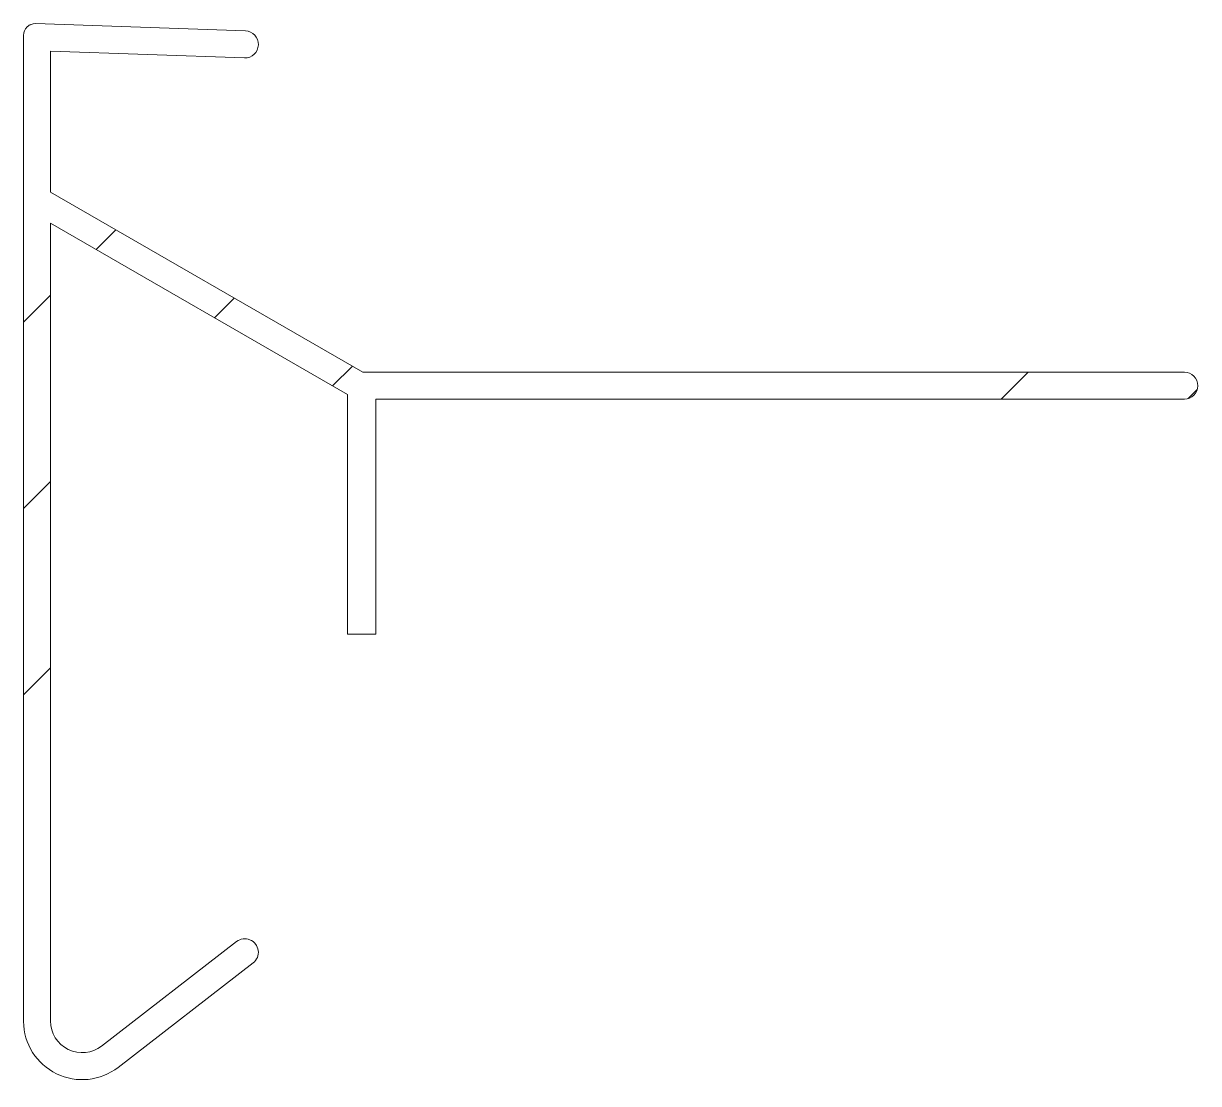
# Model space of a CAD drawing. Header units: metres. Extents: x -14.6 to 35.4, y -29.1 to 16.
import ezdxf

# ---------------------------------------------------------------- set-up
doc = ezdxf.new("R2010")
doc.units = ezdxf.units.M
doc.layers.add('A-DETL-GENF', color=92, linetype='Continuous', lineweight=18)

# ---------------------------------------------------------------- blocks, each defined once
blk = doc.blocks.new('41 roval clasic plus - Roval 145300-353732-00_0 Basismaterialen')
at = {"layer": 'A-DETL-GENF', "lineweight": 13}
h = blk.add_hatch(dxfattribs=at)
h.set_pattern_fill('FP_13', color=256, style=0, pattern_type=2)
h.set_pattern_definition([(45, (13624.73, 2319.533), (-22.45064, 22.45064), []), (45, (13632.667, 2319.533), (0, 44.90128), []), (45, (13616.792, 2319.533), (0, 44.90128), [])])
h.paths.add_polyline_path([(-12.291, -28.975), (-11.676, -28.95), (-11.086, -28.775), (-10.557, -28.461), (-4.711, -23.916), (-4.597, -23.666), (-4.612, -23.391), (-4.668, -23.264), (-4.987, -23.011), (-5.262, -22.993), (-5.514, -23.104), (-11.547, -27.721), (-11.867, -27.816), (-12.201, -27.829), (-12.527, -27.76), (-12.826, -27.613), (-13.081, -27.397), (-13.274, -27.126), (-13.395, -26.815), (-13.437, -26.484), (-13.437, 7.498), (-0.787, 0.194), (-0.787, -10.002), (0.413, -10.002), (0.413, -0.002), (34.987, 0.019), (35.245, 0.167), (35.394, 0.425), (35.413, 0.574), (35.245, 0.98), (34.987, 1.129), (34.839, 1.148), (-0.14, 1.148), (-13.437, 8.825), (-13.437, 14.825), (-5.032, 14.551), (-4.892, 14.604), (-4.612, 14.944), (-4.601, 15.241), (-4.741, 15.504), (-4.994, 15.662), (-5.142, 15.686), (-14.292, 15.954), (-14.574, 15.612), (-14.587, 15.498), (-14.587, -26.505), (-14.506, -27.115), (-14.278, -27.687), (-13.918, -28.186), (-13.447, -28.582), (-12.893, -28.85)])
at = {"layer": 'A-DETL-GENF'}
for p, q in [((-5.142, 15.686), (-14.069, 15.998)), ((-14.587, 15.498), (-14.587, -26.505)), ((-13.437, 8.825), (-13.437, 14.825)), ((-13.437, 14.825), (-5.182, 14.537)), ((-0.14, 1.148), (-13.437, 8.825)), ((-13.437, -26.484), (-13.437, 7.498)), ((-13.437, 7.498), (-0.787, 0.194)), ((34.839, 1.148), (-0.14, 1.148)), ((-0.787, 0.194), (-0.787, -10.002)), ((0.413, -10.002), (0.413, -0.002)), ((0.413, -0.002), (34.839, -0.002)), ((-0.787, -10.002), (0.413, -10.002)), ((-5.514, -23.104), (-11.26, -27.551)), ((-10.557, -28.461), (-4.81, -24.014))]:
    blk.add_line(p, q, dxfattribs=at)
for centre, radius, start, end in [((-14.087, 15.498), 0.5, 88.0004, 180), ((-14.087, 15.498), 0.5, 140.5716, 153.7144), ((-14.087, 15.498), 0.5, 114.286, 127.4288), ((-5.162, 15.112), 0.575, 268.0018, 88.0004), ((34.839, 0.574), 0.575, 270, 90), ((-5.162, -23.559), 0.575, 307.7355, 127.74), ((-5.162, -23.559), 0.575, 58.5075, 72.354), ((-5.162, -23.559), 0.575, 30.8145, 44.661), ((-12.087, -26.484), 2.5, 180.495, 307.7355), ((-12.087, -26.484), 1.35, 180, 307.74)]:
    blk.add_arc(centre, radius, start, end, dxfattribs=at)

msp = doc.modelspace()

# ---------------------------------------------------------------- block references
msp.add_blockref('41 roval clasic plus - Roval 145300-353732-00_0 Basismaterialen', (0, 0))

doc.saveas('drawing.dxf')
